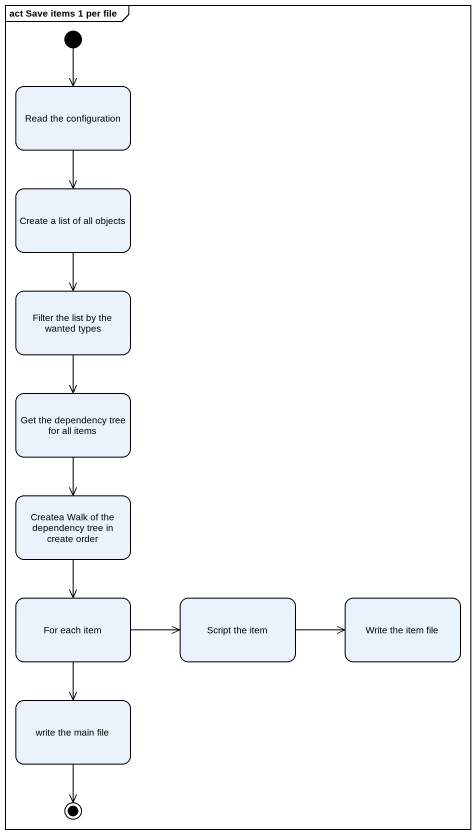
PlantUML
@startuml
mainframe act Save items 1 per file
hide empty description
state "Read the configuration" as Read_the_configuration
state "Create a list of all objects" as Create_a_list_of_all_objects
state "Filter the list by the wanted types" as Filter_the_list_by_the
state "Get the dependency tree for all items" as Get_the_dependency_tree_for
state "Createa Walk of the dependency tree in create order" as Createa_Walk_of_the
state "For each item" as For_each_item
state "Script the item" as Script_the_item
state "Write the item file" as Write_the_item_file
state "write the main file" as write_the_main_file
[*] --> Read_the_configuration
Read_the_configuration --> Create_a_list_of_all_objects
Create_a_list_of_all_objects --> Filter_the_list_by_the
Filter_the_list_by_the --> Get_the_dependency_tree_for
Get_the_dependency_tree_for --> Createa_Walk_of_the
Createa_Walk_of_the --> For_each_item
For_each_item -right-> Script_the_item
For_each_item --> write_the_main_file
Script_the_item -right-> Write_the_item_file
write_the_main_file --> [*]
@enduml
